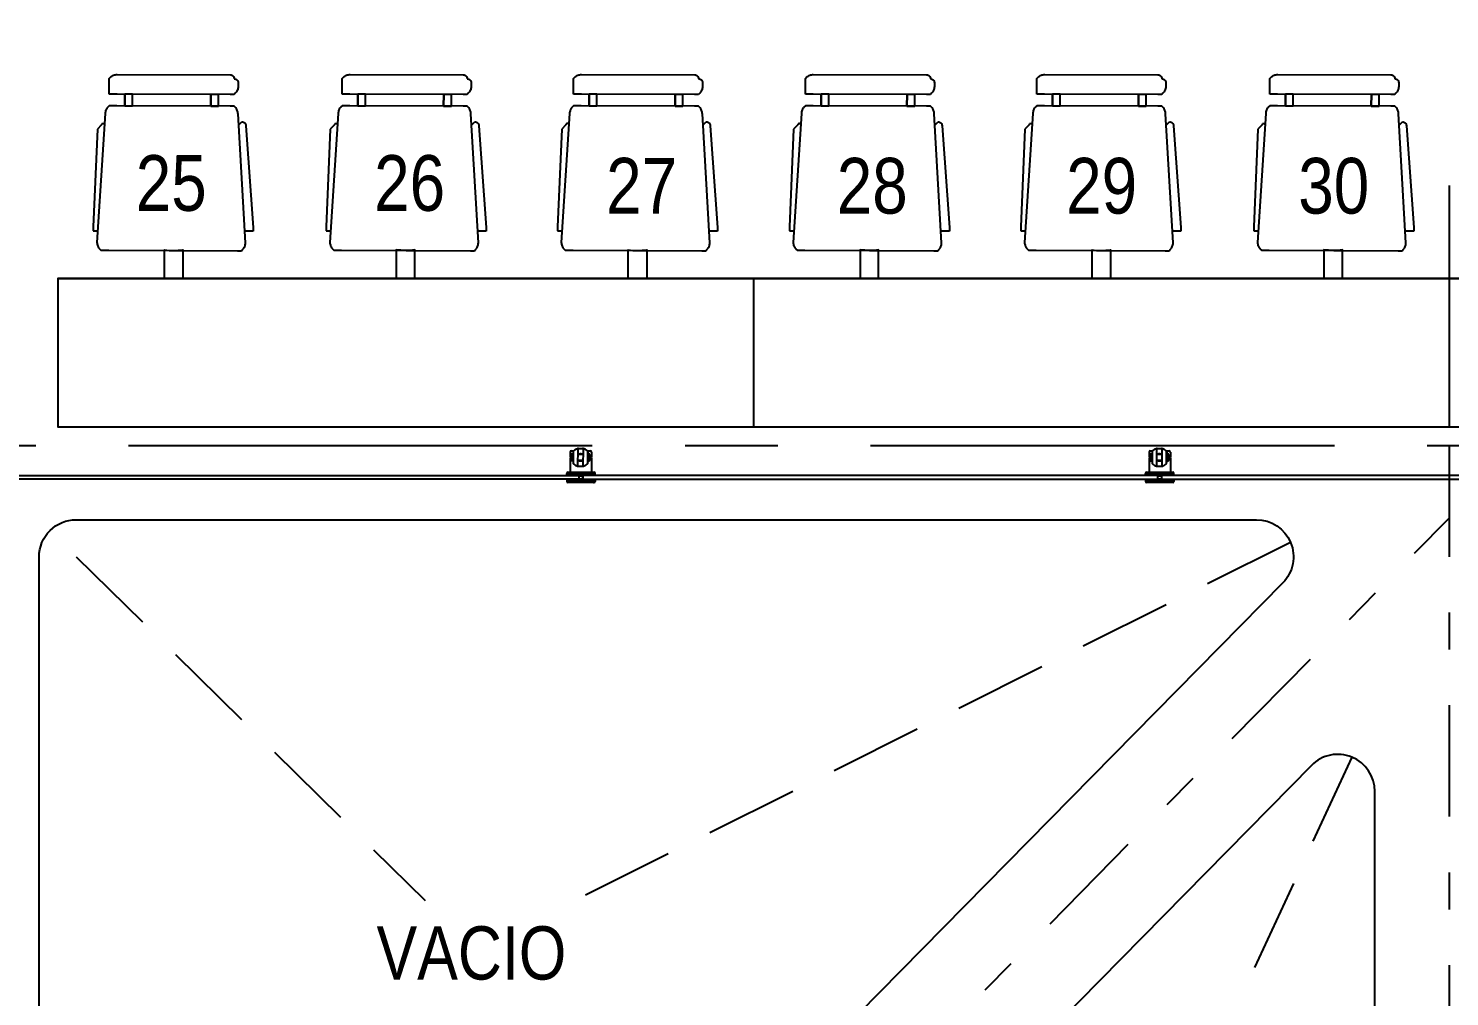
# Model space of a CAD drawing. Extents: x -28 to 149, y -33 to 76.
# Drawn here: x 32.171 to 36.001, y 2.797 to 5.404 of the extents above; entities that cross this region are included whole.
import ezdxf

# ---------------------------------------------------------------- set-up
doc = ezdxf.new("R2010")
doc.units = 0
for name, pattern in [('CENTER', [2, 1.25, -0.25, 0.25, -0.25]), ('DASHDOT', [1, 0.5, -0.25, 0, -0.25]), ('DASHDOT2', [12.7, 6.35, -3.175, 0, -3.175]), ('HIDDEN', [0.375, 0.25, -0.125]), ('STYLE_01', [0.15, 0.1, -0.05])]:
    doc.linetypes.add(name, pattern=pattern)
for name, color, linetype in [('arq-ejes', 1, 'DASHDOT2'), ('arq-ejes-principales', 1, 'CENTER'), ('arq-hatch', 252, 'Continuous'), ('arq-mobiliario', 1, 'Continuous'), ('arq-proyeccion', 251, 'STYLE_01'), ('arq-text-equipamiento', 2, 'Continuous'), ('arq-ventanas', 2, 'Continuous'), ('arq-vigas exteriores', 3, 'Continuous')]:
    doc.layers.add(name, color=color, linetype=linetype)
doc.styles.add('dape 2', font='ARIALN.TTF', dxfattribs={"height": 2.5})

# ---------------------------------------------------------------- blocks, each defined once
blk = doc.blocks.new('PUESTOS INDIVIDUALES')
for p, q in [((3.8861, 0.9291), (3.8859, 0.927)), ((3.8859, 0.927), (3.8859, 0.9165)), ((3.8867, 0.9311), (3.8861, 0.9291)), ((3.8876, 0.9329), (3.8867, 0.9311)), ((3.8889, 0.9345), (3.8876, 0.9329)), ((3.8905, 0.9358), (3.8889, 0.9345)), ((3.8923, 0.9368), (3.8905, 0.9358)), ((3.8943, 0.9374), (3.8923, 0.9368)), ((3.8964, 0.9376), (3.8943, 0.9374)), ((3.8966, 0.9397), (3.8964, 0.9376)), ((3.8972, 0.9416), (3.8966, 0.9397)), ((3.8981, 0.9435), (3.8972, 0.9416)), ((3.8994, 0.9451), (3.8981, 0.9435)), ((3.901, 0.9464), (3.8994, 0.9451)), ((3.9028, 0.9474), (3.901, 0.9464)), ((3.9048, 0.948), (3.9028, 0.9474)), ((3.9069, 0.9482), (3.9048, 0.948)), ((4.2121, 0.9492), (3.9069, 0.9482)), ((4.2146, 0.9491), (4.2121, 0.9492)), ((4.2171, 0.9487), (4.2146, 0.9491)), ((4.2195, 0.9481), (4.2171, 0.9487)), ((4.2218, 0.9473), (4.2195, 0.9481)), ((4.2241, 0.9462), (4.2218, 0.9473)), ((4.2263, 0.945), (4.2241, 0.9462)), ((4.2283, 0.9435), (4.2263, 0.945)), ((4.2301, 0.9418), (4.2283, 0.9435)), ((4.2332, 0.9387), (4.2301, 0.9418)), ((4.2332, 0.9282), (4.2332, 0.9387)), ((4.2333, 0.9177), (4.2332, 0.9282)), ((4.5139, 0.9291), (4.5137, 0.927)), ((4.5137, 0.927), (4.5138, 0.9165)), ((4.5145, 0.9311), (4.5139, 0.9291)), ((4.5155, 0.9329), (4.5145, 0.9311)), ((4.5168, 0.9345), (4.5155, 0.9329)), ((4.5184, 0.9358), (4.5168, 0.9345)), ((4.5202, 0.9368), (4.5184, 0.9358)), ((4.5222, 0.9374), (4.5202, 0.9368)), ((4.5242, 0.9376), (4.5222, 0.9374)), ((4.5244, 0.9397), (4.5242, 0.9376)), ((4.525, 0.9416), (4.5244, 0.9397)), ((4.526, 0.9435), (4.525, 0.9416)), ((4.5273, 0.9451), (4.526, 0.9435)), ((4.5289, 0.9464), (4.5273, 0.9451)), ((4.5307, 0.9474), (4.5289, 0.9464)), ((4.5327, 0.948), (4.5307, 0.9474)), ((4.5347, 0.9482), (4.5327, 0.948)), ((4.84, 0.9492), (4.5347, 0.9482)), ((4.8425, 0.9491), (4.84, 0.9492)), ((4.8449, 0.9487), (4.8425, 0.9491)), ((4.8473, 0.9481), (4.8449, 0.9487)), ((4.8497, 0.9473), (4.8473, 0.9481)), ((4.852, 0.9462), (4.8497, 0.9473)), ((4.8541, 0.945), (4.852, 0.9462)), ((4.8561, 0.9435), (4.8541, 0.945)), ((4.858, 0.9418), (4.8561, 0.9435)), ((4.8611, 0.9387), (4.858, 0.9418)), ((4.8611, 0.9282), (4.8611, 0.9387)), ((4.8611, 0.9177), (4.8611, 0.9282)), ((5.1375, 0.9291), (5.1373, 0.9271)), ((5.1373, 0.9271), (5.1374, 0.9165)), ((5.1381, 0.9311), (5.1375, 0.9291)), ((5.1391, 0.9329), (5.1381, 0.9311)), ((5.1404, 0.9345), (5.1391, 0.9329)), ((5.142, 0.9358), (5.1404, 0.9345)), ((5.1438, 0.9368), (5.142, 0.9358)), ((5.1458, 0.9374), (5.1438, 0.9368)), ((5.1478, 0.9376), (5.1458, 0.9374)), ((5.148, 0.9397), (5.1478, 0.9376)), ((5.1486, 0.9416), (5.148, 0.9397)), ((5.1496, 0.9435), (5.1486, 0.9416)), ((5.1509, 0.9451), (5.1496, 0.9435)), ((5.1525, 0.9464), (5.1509, 0.9451)), ((5.1543, 0.9474), (5.1525, 0.9464)), ((5.1562, 0.948), (5.1543, 0.9474)), ((5.1583, 0.9482), (5.1562, 0.948)), ((5.4636, 0.9492), (5.1583, 0.9482)), ((5.466, 0.9491), (5.4636, 0.9492)), ((5.4685, 0.9487), (5.466, 0.9491)), ((5.4709, 0.9481), (5.4685, 0.9487)), ((5.4733, 0.9473), (5.4709, 0.9481)), ((5.4756, 0.9462), (5.4733, 0.9473)), ((5.4777, 0.945), (5.4756, 0.9462)), ((5.4797, 0.9435), (5.4777, 0.945)), ((5.4816, 0.9418), (5.4797, 0.9435)), ((5.4846, 0.9387), (5.4816, 0.9418)), ((5.4847, 0.9282), (5.4846, 0.9387)), ((5.4847, 0.9177), (5.4847, 0.9282)), ((5.7625, 0.9291), (5.7623, 0.9271)), ((5.7623, 0.9271), (5.7623, 0.9165)), ((5.7631, 0.9311), (5.7625, 0.9291)), ((5.764, 0.9329), (5.7631, 0.9311)), ((5.7653, 0.9345), (5.764, 0.9329)), ((5.7669, 0.9358), (5.7653, 0.9345)), ((5.7688, 0.9368), (5.7669, 0.9358)), ((5.7707, 0.9374), (5.7688, 0.9368)), ((5.7728, 0.9376), (5.7707, 0.9374)), ((5.773, 0.9397), (5.7728, 0.9376)), ((5.7736, 0.9416), (5.773, 0.9397)), ((5.7745, 0.9435), (5.7736, 0.9416)), ((5.7758, 0.9451), (5.7745, 0.9435)), ((5.7774, 0.9464), (5.7758, 0.9451)), ((5.7792, 0.9474), (5.7774, 0.9464)), ((5.7812, 0.948), (5.7792, 0.9474)), ((5.7833, 0.9482), (5.7812, 0.948)), ((6.0885, 0.9492), (5.7833, 0.9482)), ((6.091, 0.9491), (6.0885, 0.9492)), ((6.0935, 0.9487), (6.091, 0.9491)), ((6.0959, 0.9481), (6.0935, 0.9487)), ((6.0983, 0.9473), (6.0959, 0.9481)), ((6.1005, 0.9462), (6.0983, 0.9473)), ((6.1027, 0.945), (6.1005, 0.9462)), ((6.1047, 0.9435), (6.1027, 0.945)), ((6.1065, 0.9418), (6.1047, 0.9435)), ((6.1096, 0.9387), (6.1065, 0.9418)), ((6.1097, 0.9282), (6.1096, 0.9387)), ((6.1097, 0.9177), (6.1097, 0.9282)), ((6.3861, 0.9291), (6.3859, 0.927)), ((6.3859, 0.927), (6.3859, 0.9165)), ((6.3867, 0.9311), (6.3861, 0.9291)), ((6.3876, 0.9329), (6.3867, 0.9311)), ((6.3889, 0.9345), (6.3876, 0.9329)), ((6.3905, 0.9358), (6.3889, 0.9345)), ((6.3923, 0.9368), (6.3905, 0.9358)), ((6.3943, 0.9374), (6.3923, 0.9368)), ((6.3964, 0.9376), (6.3943, 0.9374)), ((6.3966, 0.9397), (6.3964, 0.9376)), ((6.3972, 0.9416), (6.3966, 0.9397)), ((6.3981, 0.9435), (6.3972, 0.9416)), ((6.3994, 0.9451), (6.3981, 0.9435)), ((6.401, 0.9464), (6.3994, 0.9451)), ((6.4028, 0.9474), (6.401, 0.9464)), ((6.4048, 0.948), (6.4028, 0.9474)), ((6.4069, 0.9482), (6.4048, 0.948)), ((6.7121, 0.9492), (6.4069, 0.9482)), ((6.7146, 0.9491), (6.7121, 0.9492)), ((6.7171, 0.9487), (6.7146, 0.9491)), ((6.7195, 0.9481), (6.7171, 0.9487)), ((6.7218, 0.9473), (6.7195, 0.9481)), ((6.7241, 0.9462), (6.7218, 0.9473)), ((6.7263, 0.945), (6.7241, 0.9462)), ((6.7283, 0.9435), (6.7263, 0.945)), ((6.7301, 0.9418), (6.7283, 0.9435)), ((6.7332, 0.9387), (6.7301, 0.9418)), ((6.7332, 0.9282), (6.7332, 0.9387)), ((6.7333, 0.9177), (6.7332, 0.9282)), ((7.0139, 0.9291), (7.0137, 0.927)), ((7.0137, 0.927), (7.0138, 0.9165)), ((7.0145, 0.9311), (7.0139, 0.9291)), ((7.0155, 0.9329), (7.0145, 0.9311)), ((7.0168, 0.9345), (7.0155, 0.9329)), ((7.0184, 0.9358), (7.0168, 0.9345)), ((7.0202, 0.9368), (7.0184, 0.9358)), ((7.0222, 0.9374), (7.0202, 0.9368)), ((7.0242, 0.9376), (7.0222, 0.9374)), ((7.0244, 0.9397), (7.0242, 0.9376)), ((7.025, 0.9416), (7.0244, 0.9397)), ((7.026, 0.9435), (7.025, 0.9416)), ((7.0273, 0.9451), (7.026, 0.9435)), ((7.0289, 0.9464), (7.0273, 0.9451)), ((7.0307, 0.9474), (7.0289, 0.9464)), ((7.0327, 0.948), (7.0307, 0.9474)), ((7.0347, 0.9482), (7.0327, 0.948)), ((7.34, 0.9492), (7.0347, 0.9482)), ((7.3425, 0.9491), (7.34, 0.9492)), ((7.3449, 0.9487), (7.3425, 0.9491)), ((7.3473, 0.9481), (7.3449, 0.9487)), ((7.3497, 0.9473), (7.3473, 0.9481)), ((7.352, 0.9462), (7.3497, 0.9473)), ((7.3541, 0.945), (7.352, 0.9462)), ((7.3561, 0.9435), (7.3541, 0.945)), ((7.358, 0.9418), (7.3561, 0.9435)), ((7.3611, 0.9387), (7.358, 0.9418)), ((7.3611, 0.9282), (7.3611, 0.9387)), ((7.3611, 0.9177), (7.3611, 0.9282)), ((3.8859, 0.9165), (3.8861, 0.914)), ((3.8861, 0.914), (3.8864, 0.9116)), ((3.8864, 0.9116), (3.887, 0.9091)), ((3.887, 0.9091), (3.8879, 0.9068)), ((3.8879, 0.9068), (3.889, 0.9046)), ((3.889, 0.9046), (3.8902, 0.9024)), ((3.8902, 0.9024), (3.8917, 0.9004)), ((3.8917, 0.9004), (3.8934, 0.8986)), ((3.8934, 0.8986), (3.8965, 0.8955)), ((3.8965, 0.8955), (3.907, 0.8955)), ((3.907, 0.8955), (4.2123, 0.8966)), ((3.9386, 0.8956), (3.9597, 0.8957)), ((3.9387, 0.8641), (3.9386, 0.8956)), ((3.9387, 0.8641), (3.9386, 0.8956)), ((3.9598, 0.8641), (3.9597, 0.8957)), ((3.9597, 0.8957), (3.9598, 0.8641)), ((4.1702, 0.8964), (4.1912, 0.8965)), ((4.1703, 0.8648), (4.1702, 0.8964)), ((4.1703, 0.8648), (4.1702, 0.8964)), ((4.1914, 0.8649), (4.1912, 0.8965)), ((4.1912, 0.8965), (4.1914, 0.8649)), ((4.2123, 0.8966), (4.2334, 0.8966)), ((4.2334, 0.8966), (4.2333, 0.9177)), ((4.2333, 0.9177), (4.2333, 0.9177)), ((4.5138, 0.9165), (4.5139, 0.914)), ((4.5139, 0.914), (4.5143, 0.9116)), ((4.5143, 0.9116), (4.5149, 0.9091)), ((4.5149, 0.9091), (4.5157, 0.9068)), ((4.5157, 0.9068), (4.5168, 0.9046)), ((4.5168, 0.9046), (4.5181, 0.9024)), ((4.5181, 0.9024), (4.5196, 0.9004)), ((4.5196, 0.9004), (4.5213, 0.8986)), ((4.5213, 0.8986), (4.5244, 0.8955)), ((4.5244, 0.8955), (4.5349, 0.8955)), ((4.5349, 0.8955), (4.8401, 0.8966)), ((4.5665, 0.8956), (4.5875, 0.8957)), ((4.5666, 0.8641), (4.5665, 0.8956)), ((4.5666, 0.8641), (4.5665, 0.8956)), ((4.5876, 0.8641), (4.5875, 0.8957)), ((4.5875, 0.8957), (4.5876, 0.8641)), ((4.798, 0.8964), (4.8191, 0.8965)), ((4.7981, 0.8648), (4.798, 0.8964)), ((4.7981, 0.8648), (4.798, 0.8964)), ((4.8192, 0.8649), (4.8191, 0.8965)), ((4.8191, 0.8965), (4.8192, 0.8649)), ((4.8401, 0.8966), (4.8612, 0.8966)), ((4.8612, 0.8966), (4.8611, 0.9177)), ((4.8611, 0.9177), (4.8611, 0.9177)), ((5.1374, 0.9165), (5.1375, 0.914)), ((5.1375, 0.914), (5.1379, 0.9116)), ((5.1379, 0.9116), (5.1385, 0.9092)), ((5.1385, 0.9092), (5.1393, 0.9068)), ((5.1393, 0.9068), (5.1404, 0.9046)), ((5.1404, 0.9046), (5.1417, 0.9024)), ((5.1417, 0.9024), (5.1432, 0.9004)), ((5.1432, 0.9004), (5.1449, 0.8986)), ((5.1449, 0.8986), (5.1479, 0.8955)), ((5.1479, 0.8955), (5.1585, 0.8955)), ((5.1585, 0.8955), (5.4637, 0.8966)), ((5.1902, 0.8641), (5.1901, 0.8957)), ((5.1902, 0.8641), (5.1901, 0.8957)), ((5.1901, 0.8957), (5.2111, 0.8957)), ((5.2112, 0.8641), (5.2111, 0.8957)), ((5.2111, 0.8957), (5.2112, 0.8641)), ((5.4216, 0.8964), (5.4427, 0.8965)), ((5.4217, 0.8648), (5.4216, 0.8964)), ((5.4217, 0.8648), (5.4216, 0.8964)), ((5.4428, 0.8649), (5.4427, 0.8965)), ((5.4427, 0.8965), (5.4428, 0.8649)), ((5.4637, 0.8966), (5.4848, 0.8966)), ((5.4848, 0.8966), (5.4847, 0.9177)), ((5.4847, 0.9177), (5.4847, 0.9177)), ((5.7623, 0.9165), (5.7625, 0.914)), ((5.7625, 0.914), (5.7628, 0.9116)), ((5.7628, 0.9116), (5.7634, 0.9092)), ((5.7634, 0.9092), (5.7643, 0.9068)), ((5.7643, 0.9068), (5.7654, 0.9046)), ((5.7654, 0.9046), (5.7667, 0.9024)), ((5.7667, 0.9024), (5.7681, 0.9004)), ((5.7681, 0.9004), (5.7698, 0.8986)), ((5.7698, 0.8986), (5.7729, 0.8955)), ((5.7729, 0.8955), (5.7834, 0.8955)), ((5.7834, 0.8955), (6.0887, 0.8966)), ((5.8151, 0.8641), (5.815, 0.8957)), ((5.8151, 0.8641), (5.815, 0.8957)), ((5.815, 0.8957), (5.8361, 0.8957)), ((5.8362, 0.8641), (5.8361, 0.8957)), ((5.8361, 0.8957), (5.8362, 0.8641)), ((6.0466, 0.8964), (6.0677, 0.8965)), ((6.0467, 0.8648), (6.0466, 0.8964)), ((6.0467, 0.8648), (6.0466, 0.8964)), ((6.0678, 0.8649), (6.0677, 0.8965)), ((6.0677, 0.8965), (6.0678, 0.8649)), ((6.0887, 0.8966), (6.1098, 0.8966)), ((6.1098, 0.8966), (6.1097, 0.9177)), ((6.1097, 0.9177), (6.1097, 0.9177)), ((6.3859, 0.9165), (6.3861, 0.914)), ((6.3861, 0.914), (6.3864, 0.9116)), ((6.3864, 0.9116), (6.387, 0.9091)), ((6.387, 0.9091), (6.3879, 0.9068)), ((6.3879, 0.9068), (6.389, 0.9046)), ((6.389, 0.9046), (6.3902, 0.9024)), ((6.3902, 0.9024), (6.3917, 0.9004)), ((6.3917, 0.9004), (6.3934, 0.8986)), ((6.3934, 0.8986), (6.3965, 0.8955)), ((6.3965, 0.8955), (6.407, 0.8955)), ((6.407, 0.8955), (6.7123, 0.8966)), ((6.4386, 0.8956), (6.4597, 0.8957)), ((6.4387, 0.8641), (6.4386, 0.8956)), ((6.4387, 0.8641), (6.4386, 0.8956)), ((6.4598, 0.8641), (6.4597, 0.8957)), ((6.4597, 0.8957), (6.4598, 0.8641)), ((6.6702, 0.8964), (6.6912, 0.8965)), ((6.6703, 0.8648), (6.6702, 0.8964)), ((6.6703, 0.8648), (6.6702, 0.8964)), ((6.6914, 0.8649), (6.6912, 0.8965)), ((6.6912, 0.8965), (6.6914, 0.8649)), ((6.7123, 0.8966), (6.7334, 0.8966)), ((6.7334, 0.8966), (6.7333, 0.9177)), ((6.7333, 0.9177), (6.7333, 0.9177)), ((7.0138, 0.9165), (7.0139, 0.914)), ((7.0139, 0.914), (7.0143, 0.9116)), ((7.0143, 0.9116), (7.0149, 0.9091)), ((7.0149, 0.9091), (7.0157, 0.9068)), ((7.0157, 0.9068), (7.0168, 0.9046)), ((7.0168, 0.9046), (7.0181, 0.9024)), ((7.0181, 0.9024), (7.0196, 0.9004)), ((7.0196, 0.9004), (7.0213, 0.8986)), ((7.0213, 0.8986), (7.0244, 0.8955)), ((7.0244, 0.8955), (7.0349, 0.8955)), ((7.0349, 0.8955), (7.3401, 0.8966)), ((7.0665, 0.8956), (7.0875, 0.8957)), ((7.0666, 0.8641), (7.0665, 0.8956)), ((7.0666, 0.8641), (7.0665, 0.8956)), ((7.0876, 0.8641), (7.0875, 0.8957)), ((7.0875, 0.8957), (7.0876, 0.8641)), ((7.298, 0.8964), (7.3191, 0.8965)), ((7.2981, 0.8648), (7.298, 0.8964)), ((7.2981, 0.8648), (7.298, 0.8964)), ((7.3192, 0.8649), (7.3191, 0.8965)), ((7.3191, 0.8965), (7.3192, 0.8649)), ((7.3401, 0.8966), (7.3612, 0.8966)), ((7.3612, 0.8966), (7.3611, 0.9177)), ((7.3611, 0.9177), (7.3611, 0.9177)), ((3.8663, 0.4954), (3.8862, 0.8428)), ((3.8862, 0.8428), (3.8863, 0.8453)), ((3.8863, 0.8453), (3.8866, 0.8478)), ((3.8866, 0.8478), (3.8872, 0.8502)), ((3.8872, 0.8502), (3.8881, 0.8526)), ((3.8881, 0.8526), (3.8891, 0.8548)), ((3.8891, 0.8548), (3.8904, 0.857)), ((3.8904, 0.857), (3.8919, 0.859)), ((3.8919, 0.859), (3.8935, 0.8608)), ((3.8935, 0.8608), (3.8966, 0.8639)), ((3.8966, 0.8639), (3.9071, 0.864)), ((3.9071, 0.864), (4.2124, 0.865)), ((3.9598, 0.8641), (3.9387, 0.8641)), ((4.1914, 0.8649), (4.1703, 0.8648)), ((4.2124, 0.865), (4.2335, 0.8651)), ((4.2124, 0.865), (4.2124, 0.865)), ((4.2335, 0.8651), (4.2366, 0.862)), ((4.2366, 0.862), (4.2382, 0.8601)), ((4.2382, 0.8601), (4.2397, 0.8581)), ((4.2397, 0.8581), (4.241, 0.856)), ((4.241, 0.856), (4.2421, 0.8538)), ((4.2421, 0.8538), (4.2429, 0.8514)), ((4.2429, 0.8514), (4.2436, 0.849)), ((4.2436, 0.849), (4.2439, 0.8465)), ((4.2439, 0.8465), (4.2441, 0.844)), ((4.2441, 0.844), (4.2663, 0.4967)), ((4.4941, 0.4954), (4.514, 0.8428)), ((4.514, 0.8428), (4.5141, 0.8453)), ((4.5141, 0.8453), (4.5145, 0.8478)), ((4.5145, 0.8478), (4.5151, 0.8502)), ((4.5151, 0.8502), (4.5159, 0.8526)), ((4.5159, 0.8526), (4.517, 0.8548)), ((4.517, 0.8548), (4.5182, 0.857)), ((4.5182, 0.857), (4.5197, 0.859)), ((4.5197, 0.859), (4.5214, 0.8608)), ((4.5214, 0.8608), (4.5245, 0.8639)), ((4.5245, 0.8639), (4.535, 0.864)), ((4.535, 0.864), (4.8402, 0.865)), ((4.5876, 0.8641), (4.5666, 0.8641)), ((4.8192, 0.8649), (4.7981, 0.8648)), ((4.8402, 0.865), (4.8613, 0.8651)), ((4.8402, 0.865), (4.8402, 0.865)), ((4.8613, 0.8651), (4.8644, 0.862)), ((4.8644, 0.862), (4.8661, 0.8601)), ((4.8661, 0.8601), (4.8676, 0.8581)), ((4.8676, 0.8581), (4.8689, 0.856)), ((4.8689, 0.856), (4.8699, 0.8538)), ((4.8699, 0.8538), (4.8708, 0.8514)), ((4.8708, 0.8514), (4.8714, 0.849)), ((4.8714, 0.849), (4.8718, 0.8465)), ((4.8718, 0.8465), (4.8719, 0.844)), ((4.8719, 0.844), (4.8941, 0.4967)), ((5.1177, 0.4954), (5.1376, 0.8428)), ((5.1376, 0.8428), (5.1377, 0.8453)), ((5.1377, 0.8453), (5.1381, 0.8478)), ((5.1381, 0.8478), (5.1387, 0.8502)), ((5.1387, 0.8502), (5.1395, 0.8526)), ((5.1395, 0.8526), (5.1406, 0.8548)), ((5.1406, 0.8548), (5.1418, 0.857)), ((5.1418, 0.857), (5.1433, 0.859)), ((5.1433, 0.859), (5.145, 0.8608)), ((5.145, 0.8608), (5.1481, 0.8639)), ((5.1481, 0.8639), (5.1586, 0.864)), ((5.1586, 0.864), (5.4638, 0.865)), ((5.2112, 0.8641), (5.1902, 0.8641)), ((5.4428, 0.8649), (5.4217, 0.8648)), ((5.4638, 0.865), (5.4849, 0.8651)), ((5.4638, 0.865), (5.4638, 0.865)), ((5.4849, 0.8651), (5.488, 0.862)), ((5.488, 0.862), (5.4897, 0.8601)), ((5.4897, 0.8601), (5.4912, 0.8581)), ((5.4912, 0.8581), (5.4925, 0.856)), ((5.4925, 0.856), (5.4935, 0.8538)), ((5.4935, 0.8538), (5.4944, 0.8514)), ((5.4944, 0.8514), (5.495, 0.849)), ((5.495, 0.849), (5.4954, 0.8465)), ((5.4954, 0.8465), (5.4955, 0.844)), ((5.4955, 0.844), (5.5177, 0.4967)), ((5.7427, 0.4954), (5.7626, 0.8428)), ((5.7626, 0.8428), (5.7627, 0.8453)), ((5.7627, 0.8453), (5.763, 0.8478)), ((5.763, 0.8478), (5.7636, 0.8502)), ((5.7636, 0.8502), (5.7645, 0.8526)), ((5.7645, 0.8526), (5.7655, 0.8548)), ((5.7655, 0.8548), (5.7668, 0.857)), ((5.7668, 0.857), (5.7683, 0.859)), ((5.7683, 0.859), (5.77, 0.8608)), ((5.77, 0.8608), (5.773, 0.8639)), ((5.773, 0.8639), (5.7836, 0.864)), ((5.7836, 0.864), (6.0888, 0.865)), ((5.8362, 0.8641), (5.8151, 0.8641)), ((6.0678, 0.8649), (6.0467, 0.8648)), ((6.0888, 0.865), (6.1099, 0.8651)), ((6.0888, 0.865), (6.0888, 0.865)), ((6.1099, 0.8651), (6.113, 0.862)), ((6.113, 0.862), (6.1146, 0.8601)), ((6.1146, 0.8601), (6.1161, 0.8581)), ((6.1161, 0.8581), (6.1174, 0.856)), ((6.1174, 0.856), (6.1185, 0.8538)), ((6.1185, 0.8538), (6.1193, 0.8514)), ((6.1193, 0.8514), (6.12, 0.849)), ((6.12, 0.849), (6.1203, 0.8465)), ((6.1203, 0.8465), (6.1205, 0.844)), ((6.1205, 0.844), (6.1427, 0.4967)), ((6.3663, 0.4954), (6.3862, 0.8428)), ((6.3862, 0.8428), (6.3863, 0.8453)), ((6.3863, 0.8453), (6.3866, 0.8478)), ((6.3866, 0.8478), (6.3872, 0.8502)), ((6.3872, 0.8502), (6.3881, 0.8526)), ((6.3881, 0.8526), (6.3891, 0.8548)), ((6.3891, 0.8548), (6.3904, 0.857)), ((6.3904, 0.857), (6.3919, 0.859)), ((6.3919, 0.859), (6.3935, 0.8608)), ((6.3935, 0.8608), (6.3966, 0.8639)), ((6.3966, 0.8639), (6.4071, 0.864)), ((6.4071, 0.864), (6.7124, 0.865)), ((6.4598, 0.8641), (6.4387, 0.8641)), ((6.6914, 0.8649), (6.6703, 0.8648)), ((6.7124, 0.865), (6.7335, 0.8651)), ((6.7124, 0.865), (6.7124, 0.865)), ((6.7335, 0.8651), (6.7366, 0.862)), ((6.7366, 0.862), (6.7382, 0.8601)), ((6.7382, 0.8601), (6.7397, 0.8581)), ((6.7397, 0.8581), (6.741, 0.856)), ((6.741, 0.856), (6.7421, 0.8538)), ((6.7421, 0.8538), (6.7429, 0.8514)), ((6.7429, 0.8514), (6.7436, 0.849)), ((6.7436, 0.849), (6.7439, 0.8465)), ((6.7439, 0.8465), (6.7441, 0.844)), ((6.7441, 0.844), (6.7663, 0.4967)), ((6.9941, 0.4954), (7.014, 0.8428)), ((7.014, 0.8428), (7.0141, 0.8453)), ((7.0141, 0.8453), (7.0145, 0.8478)), ((7.0145, 0.8478), (7.0151, 0.8502)), ((7.0151, 0.8502), (7.0159, 0.8526)), ((7.0159, 0.8526), (7.017, 0.8548)), ((7.017, 0.8548), (7.0182, 0.857)), ((7.0182, 0.857), (7.0197, 0.859)), ((7.0197, 0.859), (7.0214, 0.8608)), ((7.0214, 0.8608), (7.0245, 0.8639)), ((7.0245, 0.8639), (7.035, 0.864)), ((7.035, 0.864), (7.3402, 0.865)), ((7.0876, 0.8641), (7.0666, 0.8641)), ((7.3192, 0.8649), (7.2981, 0.8648)), ((7.3402, 0.865), (7.3613, 0.8651)), ((7.3402, 0.865), (7.3402, 0.865)), ((7.3613, 0.8651), (7.3644, 0.862)), ((7.3644, 0.862), (7.3661, 0.8601)), ((7.3661, 0.8601), (7.3676, 0.8581)), ((7.3676, 0.8581), (7.3689, 0.856)), ((7.3689, 0.856), (7.3699, 0.8538)), ((7.3699, 0.8538), (7.3708, 0.8514)), ((7.3708, 0.8514), (7.3714, 0.849)), ((7.3714, 0.849), (7.3718, 0.8465)), ((7.3718, 0.8465), (7.3719, 0.844)), ((7.3719, 0.844), (7.3941, 0.4967)), ((3.8652, 0.8112), (3.8451, 0.5374)), ((3.8654, 0.8132), (3.8652, 0.8112)), ((3.866, 0.8152), (3.8654, 0.8132)), ((3.867, 0.817), (3.866, 0.8152)), ((3.8683, 0.8186), (3.867, 0.817)), ((3.8699, 0.82), (3.8683, 0.8186)), ((3.8717, 0.8209), (3.8699, 0.82)), ((3.8737, 0.8215), (3.8717, 0.8209)), ((3.8757, 0.8218), (3.8737, 0.8215)), ((3.8845, 0.8131), (3.8757, 0.8218)), ((4.246, 0.8143), (4.2472, 0.8156)), ((4.2472, 0.8156), (4.2483, 0.8163)), ((4.2483, 0.8163), (4.2495, 0.8167)), ((4.2495, 0.8167), (4.2507, 0.8168)), ((4.2507, 0.8168), (4.252, 0.8165)), ((4.252, 0.8165), (4.2531, 0.8159)), ((4.2531, 0.8159), (4.2539, 0.8149)), ((4.2539, 0.8149), (4.2545, 0.8138)), ((4.2545, 0.8138), (4.2547, 0.8125)), ((4.2547, 0.8125), (4.2653, 0.802)), ((4.4931, 0.8112), (4.4729, 0.5374)), ((4.4933, 0.8132), (4.4931, 0.8112)), ((4.4938, 0.8152), (4.4933, 0.8132)), ((4.4948, 0.817), (4.4938, 0.8152)), ((4.4961, 0.8186), (4.4948, 0.817)), ((4.4977, 0.82), (4.4961, 0.8186)), ((4.4995, 0.8209), (4.4977, 0.82)), ((4.5015, 0.8215), (4.4995, 0.8209)), ((4.5035, 0.8218), (4.5015, 0.8215)), ((4.5123, 0.8131), (4.5035, 0.8218)), ((4.8738, 0.8143), (4.8751, 0.8156)), ((4.8751, 0.8156), (4.8761, 0.8163)), ((4.8761, 0.8163), (4.8773, 0.8167)), ((4.8773, 0.8167), (4.8786, 0.8168)), ((4.8786, 0.8168), (4.8798, 0.8165)), ((4.8798, 0.8165), (4.8809, 0.8159)), ((4.8809, 0.8159), (4.8818, 0.8149)), ((4.8818, 0.8149), (4.8823, 0.8138)), ((4.8823, 0.8138), (4.8825, 0.8125)), ((4.8825, 0.8125), (4.8931, 0.802)), ((5.1167, 0.8112), (5.0965, 0.5374)), ((5.1168, 0.8132), (5.1167, 0.8112)), ((5.1174, 0.8152), (5.1168, 0.8132)), ((5.1184, 0.8171), (5.1174, 0.8152)), ((5.1197, 0.8186), (5.1184, 0.8171)), ((5.1213, 0.82), (5.1197, 0.8186)), ((5.1231, 0.8209), (5.1213, 0.82)), ((5.1251, 0.8215), (5.1231, 0.8209)), ((5.1271, 0.8218), (5.1251, 0.8215)), ((5.1359, 0.8131), (5.1271, 0.8218)), ((5.4974, 0.8143), (5.4987, 0.8156)), ((5.4987, 0.8156), (5.4997, 0.8163)), ((5.4997, 0.8163), (5.5009, 0.8168)), ((5.5009, 0.8168), (5.5022, 0.8168)), ((5.5022, 0.8168), (5.5034, 0.8165)), ((5.5034, 0.8165), (5.5045, 0.8159)), ((5.5045, 0.8159), (5.5054, 0.8149)), ((5.5054, 0.8149), (5.5059, 0.8138)), ((5.5059, 0.8138), (5.5061, 0.8125)), ((5.5061, 0.8125), (5.5167, 0.802)), ((5.7416, 0.8112), (5.7215, 0.5374)), ((5.7418, 0.8132), (5.7416, 0.8112)), ((5.7424, 0.8152), (5.7418, 0.8132)), ((5.7434, 0.8171), (5.7424, 0.8152)), ((5.7447, 0.8186), (5.7434, 0.8171)), ((5.7463, 0.82), (5.7447, 0.8186)), ((5.7481, 0.8209), (5.7463, 0.82)), ((5.7501, 0.8215), (5.7481, 0.8209)), ((5.7521, 0.8218), (5.7501, 0.8215)), ((5.7609, 0.8131), (5.7521, 0.8218)), ((6.1224, 0.8143), (6.1236, 0.8156)), ((6.1236, 0.8156), (6.1247, 0.8163)), ((6.1247, 0.8163), (6.1259, 0.8168)), ((6.1259, 0.8168), (6.1271, 0.8168)), ((6.1271, 0.8168), (6.1284, 0.8165)), ((6.1284, 0.8165), (6.1295, 0.8159)), ((6.1295, 0.8159), (6.1303, 0.8149)), ((6.1303, 0.8149), (6.1309, 0.8138)), ((6.1309, 0.8138), (6.1311, 0.8125)), ((6.1311, 0.8125), (6.1417, 0.802)), ((6.3652, 0.8112), (6.3451, 0.5374)), ((6.3654, 0.8132), (6.3652, 0.8112)), ((6.366, 0.8152), (6.3654, 0.8132)), ((6.367, 0.817), (6.366, 0.8152)), ((6.3683, 0.8186), (6.367, 0.817)), ((6.3699, 0.82), (6.3683, 0.8186)), ((6.3717, 0.8209), (6.3699, 0.82)), ((6.3737, 0.8215), (6.3717, 0.8209)), ((6.3757, 0.8218), (6.3737, 0.8215)), ((6.3845, 0.8131), (6.3757, 0.8218)), ((6.746, 0.8143), (6.7472, 0.8156)), ((6.7472, 0.8156), (6.7483, 0.8163)), ((6.7483, 0.8163), (6.7495, 0.8167)), ((6.7495, 0.8167), (6.7507, 0.8168)), ((6.7507, 0.8168), (6.752, 0.8165)), ((6.752, 0.8165), (6.7531, 0.8159)), ((6.7531, 0.8159), (6.7539, 0.8149)), ((6.7539, 0.8149), (6.7545, 0.8138)), ((6.7545, 0.8138), (6.7547, 0.8125)), ((6.7547, 0.8125), (6.7653, 0.802)), ((6.9931, 0.8112), (6.9729, 0.5374)), ((6.9933, 0.8132), (6.9931, 0.8112)), ((6.9938, 0.8152), (6.9933, 0.8132)), ((6.9948, 0.817), (6.9938, 0.8152)), ((6.9961, 0.8186), (6.9948, 0.817)), ((6.9977, 0.82), (6.9961, 0.8186)), ((6.9995, 0.8209), (6.9977, 0.82)), ((7.0015, 0.8215), (6.9995, 0.8209)), ((7.0035, 0.8218), (7.0015, 0.8215)), ((7.0123, 0.8131), (7.0035, 0.8218)), ((7.3738, 0.8143), (7.3751, 0.8156)), ((7.3751, 0.8156), (7.3761, 0.8163)), ((7.3761, 0.8163), (7.3773, 0.8167)), ((7.3773, 0.8167), (7.3786, 0.8168)), ((7.3786, 0.8168), (7.3798, 0.8165)), ((7.3798, 0.8165), (7.3809, 0.8159)), ((7.3809, 0.8159), (7.3818, 0.8149)), ((7.3818, 0.8149), (7.3823, 0.8138)), ((7.3823, 0.8138), (7.3825, 0.8125)), ((7.3825, 0.8125), (7.3931, 0.802)), ((4.2653, 0.802), (4.2767, 0.5389)), ((4.8931, 0.802), (4.9045, 0.5389)), ((5.5167, 0.802), (5.5281, 0.5389)), ((6.1417, 0.802), (6.1531, 0.5389)), ((6.7653, 0.802), (6.7767, 0.5389)), ((7.3931, 0.802), (7.4045, 0.5389)), ((3.8451, 0.5374), (3.8451, 0.5269)), ((4.2767, 0.5389), (4.2767, 0.5284)), ((4.4729, 0.5374), (4.473, 0.5269)), ((4.9045, 0.5389), (4.9045, 0.5284)), ((5.0965, 0.5374), (5.0966, 0.5269)), ((5.5281, 0.5389), (5.5281, 0.5284)), ((5.7215, 0.5374), (5.7215, 0.5269)), ((6.1531, 0.5389), (6.1531, 0.5284)), ((6.3451, 0.5374), (6.3451, 0.5269)), ((6.7767, 0.5389), (6.7767, 0.5284)), ((6.9729, 0.5374), (6.973, 0.5269)), ((7.4045, 0.5389), (7.4045, 0.5284)), ((3.8451, 0.5269), (3.8556, 0.5269)), ((3.8556, 0.5269), (3.8681, 0.527)), ((4.2662, 0.5283), (4.2643, 0.5283)), ((4.2767, 0.5284), (4.2662, 0.5283)), ((4.473, 0.5269), (4.4835, 0.5269)), ((4.4835, 0.5269), (4.4959, 0.527)), ((4.894, 0.5283), (4.8921, 0.5283)), ((4.9045, 0.5284), (4.894, 0.5283)), ((5.0966, 0.5269), (5.1071, 0.527)), ((5.1071, 0.527), (5.1195, 0.527)), ((5.5176, 0.5283), (5.5157, 0.5283)), ((5.5281, 0.5284), (5.5176, 0.5283)), ((5.7215, 0.5269), (5.732, 0.527)), ((5.732, 0.527), (5.7445, 0.527)), ((6.1426, 0.5283), (6.1407, 0.5283)), ((6.1531, 0.5284), (6.1426, 0.5283)), ((6.3451, 0.5269), (6.3556, 0.5269)), ((6.3556, 0.5269), (6.3681, 0.527)), ((6.7662, 0.5283), (6.7643, 0.5283)), ((6.7767, 0.5284), (6.7662, 0.5283)), ((6.973, 0.5269), (6.9835, 0.5269)), ((6.9835, 0.5269), (6.9959, 0.527)), ((7.394, 0.5283), (7.3921, 0.5283)), ((7.4045, 0.5284), (7.394, 0.5283)), ((3.8664, 0.4929), (3.8663, 0.4954)), ((3.8668, 0.4904), (3.8664, 0.4929)), ((3.8674, 0.488), (3.8668, 0.4904)), ((3.8682, 0.4857), (3.8674, 0.488)), ((3.8693, 0.4834), (3.8682, 0.4857)), ((3.8706, 0.4813), (3.8693, 0.4834)), ((3.8721, 0.4793), (3.8706, 0.4813)), ((3.8738, 0.4775), (3.8721, 0.4793)), ((3.8769, 0.4744), (3.8738, 0.4775)), ((3.8874, 0.4744), (3.8769, 0.4744)), ((4.2348, 0.4756), (3.8874, 0.4744)), ((4.2558, 0.4757), (4.2348, 0.4756)), ((4.2589, 0.4787), (4.2558, 0.4757)), ((4.2606, 0.4806), (4.2589, 0.4787)), ((4.262, 0.4826), (4.2606, 0.4806)), ((4.2633, 0.4848), (4.262, 0.4826)), ((4.2644, 0.487), (4.2633, 0.4848)), ((4.2652, 0.4894), (4.2644, 0.487)), ((4.2658, 0.4918), (4.2652, 0.4894)), ((4.2662, 0.4942), (4.2658, 0.4918)), ((4.2663, 0.4967), (4.2662, 0.4942)), ((4.4942, 0.4929), (4.4941, 0.4954)), ((4.4946, 0.4904), (4.4942, 0.4929)), ((4.4952, 0.488), (4.4946, 0.4904)), ((4.4961, 0.4857), (4.4952, 0.488)), ((4.4972, 0.4834), (4.4961, 0.4857)), ((4.4984, 0.4813), (4.4972, 0.4834)), ((4.4999, 0.4793), (4.4984, 0.4813)), ((4.5016, 0.4775), (4.4999, 0.4793)), ((4.5047, 0.4744), (4.5016, 0.4775)), ((4.5152, 0.4744), (4.5047, 0.4744)), ((4.8626, 0.4756), (4.5152, 0.4744)), ((4.8837, 0.4757), (4.8626, 0.4756)), ((4.8867, 0.4787), (4.8837, 0.4757)), ((4.8884, 0.4806), (4.8867, 0.4787)), ((4.8899, 0.4826), (4.8884, 0.4806)), ((4.8912, 0.4848), (4.8899, 0.4826)), ((4.8922, 0.487), (4.8912, 0.4848)), ((4.893, 0.4894), (4.8922, 0.487)), ((4.8936, 0.4918), (4.893, 0.4894)), ((4.894, 0.4942), (4.8936, 0.4918)), ((4.8941, 0.4967), (4.894, 0.4942)), ((5.1178, 0.4929), (5.1177, 0.4954)), ((5.1182, 0.4905), (5.1178, 0.4929)), ((5.1188, 0.488), (5.1182, 0.4905)), ((5.1197, 0.4857), (5.1188, 0.488)), ((5.1207, 0.4834), (5.1197, 0.4857)), ((5.122, 0.4813), (5.1207, 0.4834)), ((5.1235, 0.4793), (5.122, 0.4813)), ((5.1252, 0.4775), (5.1235, 0.4793)), ((5.1283, 0.4744), (5.1252, 0.4775)), ((5.1388, 0.4744), (5.1283, 0.4744)), ((5.4862, 0.4756), (5.1388, 0.4744)), ((5.5073, 0.4757), (5.4862, 0.4756)), ((5.5103, 0.4788), (5.5073, 0.4757)), ((5.512, 0.4806), (5.5103, 0.4788)), ((5.5135, 0.4826), (5.512, 0.4806)), ((5.5147, 0.4848), (5.5135, 0.4826)), ((5.5158, 0.487), (5.5147, 0.4848)), ((5.5166, 0.4894), (5.5158, 0.487)), ((5.5172, 0.4918), (5.5166, 0.4894)), ((5.5176, 0.4942), (5.5172, 0.4918)), ((5.5177, 0.4967), (5.5176, 0.4942)), ((5.7428, 0.4929), (5.7427, 0.4954)), ((5.7432, 0.4905), (5.7428, 0.4929)), ((5.7438, 0.488), (5.7432, 0.4905)), ((5.7446, 0.4857), (5.7438, 0.488)), ((5.7457, 0.4834), (5.7446, 0.4857)), ((5.747, 0.4813), (5.7457, 0.4834)), ((5.7485, 0.4793), (5.747, 0.4813)), ((5.7502, 0.4775), (5.7485, 0.4793)), ((5.7533, 0.4744), (5.7502, 0.4775)), ((5.7638, 0.4744), (5.7533, 0.4744)), ((6.1112, 0.4756), (5.7638, 0.4744)), ((6.1322, 0.4757), (6.1112, 0.4756)), ((6.1353, 0.4788), (6.1322, 0.4757)), ((6.137, 0.4806), (6.1353, 0.4788)), ((6.1384, 0.4826), (6.137, 0.4806)), ((6.1397, 0.4848), (6.1384, 0.4826)), ((6.1408, 0.487), (6.1397, 0.4848)), ((6.1416, 0.4894), (6.1408, 0.487)), ((6.1422, 0.4918), (6.1416, 0.4894)), ((6.1426, 0.4942), (6.1422, 0.4918)), ((6.1427, 0.4967), (6.1426, 0.4942)), ((6.3664, 0.4929), (6.3663, 0.4954)), ((6.3668, 0.4904), (6.3664, 0.4929)), ((6.3674, 0.488), (6.3668, 0.4904)), ((6.3682, 0.4857), (6.3674, 0.488)), ((6.3693, 0.4834), (6.3682, 0.4857)), ((6.3706, 0.4813), (6.3693, 0.4834)), ((6.3721, 0.4793), (6.3706, 0.4813)), ((6.3738, 0.4775), (6.3721, 0.4793)), ((6.3769, 0.4744), (6.3738, 0.4775)), ((6.3874, 0.4744), (6.3769, 0.4744)), ((6.7348, 0.4756), (6.3874, 0.4744)), ((6.7558, 0.4757), (6.7348, 0.4756)), ((6.7589, 0.4787), (6.7558, 0.4757)), ((6.7606, 0.4806), (6.7589, 0.4787)), ((6.762, 0.4826), (6.7606, 0.4806)), ((6.7633, 0.4848), (6.762, 0.4826)), ((6.7644, 0.487), (6.7633, 0.4848)), ((6.7652, 0.4894), (6.7644, 0.487)), ((6.7658, 0.4918), (6.7652, 0.4894)), ((6.7662, 0.4942), (6.7658, 0.4918)), ((6.7663, 0.4967), (6.7662, 0.4942)), ((6.9942, 0.4929), (6.9941, 0.4954)), ((6.9946, 0.4904), (6.9942, 0.4929)), ((6.9952, 0.488), (6.9946, 0.4904)), ((6.9961, 0.4857), (6.9952, 0.488)), ((6.9972, 0.4834), (6.9961, 0.4857)), ((6.9984, 0.4813), (6.9972, 0.4834)), ((6.9999, 0.4793), (6.9984, 0.4813)), ((7.0016, 0.4775), (6.9999, 0.4793)), ((7.0047, 0.4744), (7.0016, 0.4775)), ((7.0152, 0.4744), (7.0047, 0.4744)), ((7.3626, 0.4756), (7.0152, 0.4744)), ((7.3837, 0.4757), (7.3626, 0.4756)), ((7.3867, 0.4787), (7.3837, 0.4757)), ((7.3884, 0.4806), (7.3867, 0.4787)), ((7.3899, 0.4826), (7.3884, 0.4806)), ((7.3912, 0.4848), (7.3899, 0.4826)), ((7.3922, 0.487), (7.3912, 0.4848)), ((7.393, 0.4894), (7.3922, 0.487)), ((7.3936, 0.4918), (7.393, 0.4894)), ((7.394, 0.4942), (7.3936, 0.4918)), ((7.3941, 0.4967), (7.394, 0.4942)), ((3.75, 0.4), (3.75, 0)), ((5.625, 0.4), (5.625, 0))]:
    blk.add_line(p, q)
at = {"linetype": 'Continuous'}
blk.add_line((7.5, 0.4), (0, 0.4), dxfattribs=at)
for points in [[(4.0875, 0.4), (4.0375, 0.4), (4.0375, 0.4766, 0.071799), (4.0875, 0.477)], [(4.6625, 0.4), (4.7125, 0.4), (4.7125, 0.4766, -0.071799), (4.6625, 0.477)], [(5.3375, 0.4), (5.2875, 0.4), (5.2875, 0.4766, 0.071799), (5.3375, 0.477)], [(5.9125, 0.4), (5.9625, 0.4), (5.9625, 0.4766, -0.071799), (5.9125, 0.477)], [(6.5875, 0.4), (6.5375, 0.4), (6.5375, 0.4766, 0.071799), (6.5875, 0.477)], [(7.1625, 0.4), (7.2125, 0.4), (7.2125, 0.4766, -0.071799), (7.1625, 0.477)]]:
    blk.add_lwpolyline(points, format="xyb", close=True, dxfattribs=at)
blk.add_lwpolyline([(0, 0.4), (7.5, 0.4), (7.5, 0), (0, 0)], close=True, dxfattribs=at)
blk = doc.blocks.new('base vidrio 1')
for p, q in [((345.9869, 164.296), (345.9869, 164.3135)), ((345.9869, 164.3135), (345.9869, 164.3135)), ((346.0004, 164.3135), (346.0004, 164.296)), ((346.0004, 164.3135), (346.0004, 164.3135)), ((345.9661, 164.3034), (345.9661, 164.2907)), ((345.9702, 164.2907), (345.9661, 164.2907)), ((345.9702, 164.2887), (345.9661, 164.2887)), ((345.9661, 164.2887), (345.9661, 164.2493)), ((345.9692, 164.3066), (345.9753, 164.3066)), ((345.9702, 164.2886), (345.9701, 164.2821)), ((345.9701, 164.2821), (345.9721, 164.278)), ((345.9702, 164.2961), (345.9722, 164.3002)), ((345.9702, 164.2961), (345.9702, 164.2922)), ((345.9702, 164.2886), (345.9702, 164.2922)), ((345.9722, 164.3002), (345.9721, 164.278)), ((345.9741, 164.278), (345.9721, 164.278)), ((345.9742, 164.3002), (345.9722, 164.3002)), ((345.9742, 164.2961), (345.9741, 164.2821)), ((345.9741, 164.2821), (345.9741, 164.2727)), ((345.9742, 164.3054), (345.9742, 164.2961)), ((345.9742, 164.3054), (345.9742, 164.3054)), ((345.9868, 164.282), (345.9869, 164.296)), ((345.9868, 164.2645), (345.9868, 164.282)), ((346.0003, 164.2811), (345.9868, 164.2811)), ((346.0004, 164.2969), (345.9869, 164.297)), ((346.0004, 164.296), (346.0003, 164.282)), ((346.0003, 164.282), (346.0003, 164.2645)), ((346.0117, 164.3066), (346.02, 164.3066)), ((346.013, 164.282), (346.0131, 164.296)), ((346.013, 164.2726), (346.013, 164.282)), ((346.0141, 164.281), (346.013, 164.281)), ((346.0131, 164.296), (346.0131, 164.3053)), ((346.0131, 164.3053), (346.0131, 164.3053)), ((346.0142, 164.2969), (346.0131, 164.2969)), ((346.0142, 164.3001), (346.0141, 164.2779)), ((346.0161, 164.2779), (346.0141, 164.2779)), ((346.0162, 164.3001), (346.0142, 164.3001)), ((346.0162, 164.3001), (346.0161, 164.2779)), ((346.0181, 164.2815), (346.0161, 164.2779)), ((346.0182, 164.2965), (346.0162, 164.3001)), ((346.0182, 164.287), (346.0181, 164.2815)), ((346.0182, 164.2965), (346.0182, 164.2909)), ((346.0182, 164.2909), (346.0182, 164.287)), ((346.0232, 164.2907), (346.0182, 164.2908)), ((346.0232, 164.2887), (346.0182, 164.2887)), ((346.0189, 164.2861), (346.0189, 164.286)), ((346.0213, 164.2907), (346.0213, 164.2905)), ((346.0214, 164.2907), (346.0214, 164.2907)), ((346.0232, 164.3034), (346.0232, 164.2907)), ((346.0232, 164.2887), (346.0232, 164.2493)), ((345.9565, 164.2429), (345.9565, 164.2461)), ((345.9565, 164.2429), (346.0327, 164.2429)), ((345.9565, 164.2429), (345.9565, 164.2401)), ((346.0327, 164.2429), (345.9565, 164.2429)), ((345.9597, 164.2493), (346.0296, 164.2493)), ((346.0327, 164.2429), (346.0327, 164.2461)), ((346.0327, 164.2429), (346.0327, 164.2401)), ((345.9565, 164.2301), (345.9565, 164.2276)), ((346.0327, 164.2276), (345.9565, 164.2276)), ((345.9565, 164.2276), (346.0327, 164.2276)), ((345.9565, 164.2276), (345.9565, 164.2244)), ((346.0278, 164.2212), (345.9597, 164.2212)), ((346.0296, 164.2212), (345.9597, 164.2212)), ((346.0327, 164.2301), (346.0327, 164.2276)), ((346.0327, 164.2276), (346.0327, 164.2244))]:
    blk.add_line(p, q)
at = {"flags": 128}
for points in [[(345.9742, 164.3054), (345.9748, 164.3061), (345.9754, 164.3067), (345.976, 164.3073), (345.9766, 164.3078), (345.9772, 164.3084), (345.9778, 164.3089), (345.9784, 164.3093), (345.979, 164.3098), (345.9796, 164.3102), (345.9803, 164.3106), (345.9809, 164.311), (345.9815, 164.3113), (345.9821, 164.3117), (345.9828, 164.312), (345.9834, 164.3123), (345.9839, 164.3125), (345.9845, 164.3127), (345.985, 164.3129), (345.9855, 164.3131), (345.9859, 164.3132), (345.9863, 164.3133), (345.9866, 164.3134), (345.9868, 164.3135), (345.9869, 164.3135)], [(345.9742, 164.3054), (345.9748, 164.3061), (345.9755, 164.3068), (345.9762, 164.3075), (345.9769, 164.3081), (345.9776, 164.3088), (345.9784, 164.3093), (345.9791, 164.3099), (345.9799, 164.3104), (345.9808, 164.3109), (345.9816, 164.3114), (345.9824, 164.3118), (345.9833, 164.3123), (345.9842, 164.3126), (345.9851, 164.313), (345.986, 164.3133), (345.9869, 164.3135)], [(345.9869, 164.3135), (345.987, 164.3135), (345.9872, 164.3135), (345.9874, 164.3135), (345.9878, 164.3135), (345.9883, 164.3134), (345.9889, 164.3134), (345.9896, 164.3134), (345.9903, 164.3133), (345.9911, 164.3133), (345.9919, 164.3133), (345.9928, 164.3133), (345.9937, 164.3133), (345.9946, 164.3133), (345.9954, 164.3133), (345.9963, 164.3133), (345.9971, 164.3133), (345.9978, 164.3133), (345.9984, 164.3134), (345.999, 164.3134), (345.9995, 164.3134), (345.9999, 164.3135), (346.0002, 164.3135), (346.0004, 164.3135), (346.0004, 164.3135)], [(346.0004, 164.3135), (346.0005, 164.3135), (346.0007, 164.3134), (346.001, 164.3133), (346.0014, 164.3132), (346.0018, 164.313), (346.0023, 164.3129), (346.0028, 164.3127), (346.0034, 164.3125), (346.004, 164.3122), (346.0046, 164.3119), (346.0052, 164.3116), (346.0058, 164.3113), (346.0064, 164.3109), (346.0071, 164.3106), (346.0077, 164.3101), (346.0083, 164.3097), (346.0089, 164.3093), (346.0095, 164.3088), (346.0101, 164.3083), (346.0108, 164.3078), (346.0113, 164.3072), (346.0119, 164.3066), (346.0125, 164.306), (346.0131, 164.3053)], [(346.0004, 164.3135), (346.0013, 164.3132), (346.0022, 164.3129), (346.0031, 164.3126), (346.004, 164.3122), (346.0049, 164.3118), (346.0057, 164.3113), (346.0066, 164.3109), (346.0074, 164.3104), (346.0082, 164.3098), (346.009, 164.3093), (346.0097, 164.3087), (346.0104, 164.3081), (346.0111, 164.3074), (346.0118, 164.3067), (346.0125, 164.306), (346.0131, 164.3053)], [(345.9702, 164.2922), (345.9703, 164.2924), (345.9705, 164.2925), (345.9706, 164.2926), (345.9708, 164.2926), (345.9709, 164.2926), (345.971, 164.2925), (345.9711, 164.2923), (345.9712, 164.2921), (345.9713, 164.2919), (345.9714, 164.2916), (345.9714, 164.2913), (345.9714, 164.291), (345.9714, 164.2907), (345.9713, 164.2903), (345.9713, 164.29), (345.9712, 164.2897), (345.9711, 164.2894), (345.971, 164.2891), (345.9709, 164.2889), (345.9708, 164.2888), (345.9706, 164.2887), (345.9705, 164.2886), (345.9703, 164.2886), (345.9702, 164.2886)], [(345.9868, 164.2645), (345.9867, 164.2646), (345.9865, 164.2646), (345.9862, 164.2647), (345.9858, 164.2648), (345.9854, 164.265), (345.9849, 164.2652), (345.9844, 164.2653), (345.9838, 164.2656), (345.9833, 164.2658), (345.9827, 164.2661), (345.982, 164.2664), (345.9814, 164.2667), (345.9808, 164.2671), (345.9801, 164.2675), (345.9795, 164.2679), (345.9789, 164.2683), (345.9783, 164.2688), (345.9777, 164.2692), (345.9771, 164.2697), (345.9765, 164.2703), (345.9759, 164.2708), (345.9753, 164.2714), (345.9747, 164.2721), (345.9741, 164.2727)], [(346.013, 164.2726), (346.0124, 164.272), (346.0119, 164.2713), (346.0113, 164.2707), (346.0107, 164.2702), (346.0101, 164.2697), (346.0095, 164.2692), (346.0088, 164.2687), (346.0082, 164.2682), (346.0076, 164.2678), (346.007, 164.2674), (346.0063, 164.267), (346.0057, 164.2667), (346.0051, 164.2663), (346.0045, 164.266), (346.0039, 164.2658), (346.0033, 164.2655), (346.0027, 164.2653), (346.0022, 164.2651), (346.0017, 164.2649), (346.0013, 164.2648), (346.0009, 164.2647), (346.0006, 164.2646), (346.0004, 164.2645), (346.0003, 164.2645)], [(346.0182, 164.287), (346.018, 164.287), (346.0179, 164.287), (346.0177, 164.287), (346.0176, 164.2871), (346.0175, 164.2872), (346.0174, 164.2874), (346.0173, 164.2876), (346.0172, 164.2878), (346.0171, 164.2881), (346.0171, 164.2884), (346.017, 164.2887), (346.017, 164.289), (346.0171, 164.2893), (346.0171, 164.2895), (346.0171, 164.2898), (346.0172, 164.2901), (346.0173, 164.2903), (346.0174, 164.2905), (346.0175, 164.2907), (346.0176, 164.2908), (346.0177, 164.2909), (346.0179, 164.2909), (346.018, 164.291), (346.0182, 164.2909)], [(346.0003, 164.2645), (346.0002, 164.2645), (346.0001, 164.2645), (345.9998, 164.2646), (345.9994, 164.2646), (345.9989, 164.2646), (345.9983, 164.2647), (345.9977, 164.2647), (345.9969, 164.2647), (345.9961, 164.2648), (345.9953, 164.2648), (345.9944, 164.2648), (345.9935, 164.2648), (345.9927, 164.2648), (345.9918, 164.2648), (345.991, 164.2648), (345.9902, 164.2647), (345.9894, 164.2647), (345.9888, 164.2647), (345.9882, 164.2647), (345.9877, 164.2646), (345.9873, 164.2646), (345.987, 164.2646), (345.9869, 164.2646), (345.9868, 164.2646)]]:
    blk.add_lwpolyline(points, dxfattribs=at)
at = {"ltscale": 0.722756, "flags": 128}
blk.add_lwpolyline([(345.9989, 164.2969), (345.9986, 164.2971), (345.9983, 164.2973), (345.9979, 164.2975), (345.9975, 164.2977), (345.9971, 164.2979), (345.9966, 164.2981), (345.9962, 164.2982), (345.9957, 164.2983), (345.9952, 164.2984), (345.9947, 164.2985), (345.9941, 164.2985), (345.9936, 164.2986), (345.9931, 164.2985), (345.9926, 164.2985), (345.9921, 164.2984), (345.9916, 164.2983), (345.9911, 164.2982), (345.9906, 164.2981), (345.9902, 164.2979), (345.9898, 164.2977), (345.9894, 164.2976), (345.989, 164.2974), (345.9887, 164.2972), (345.9883, 164.297)], dxfattribs=at)
blk.add_lwpolyline([(345.9896, 164.2398), (345.9994, 164.2398), (345.9994, 164.2308), (345.9896, 164.2308)], close=True)
for centre, radius, start, end in [((345.9692, 164.3034), 0.00318, 90, 180), ((345.9936, 164.289), 0.00952, 56.1608, 123.5597), ((345.9936, 164.289), 0.00952, 236.4456, 303.2749), ((346.02, 164.3034), 0.00318, 0, 90), ((345.9597, 164.2461), 0.00318, 90, 180), ((346.0296, 164.2461), 0.00318, 0, 90), ((345.9597, 164.2244), 0.00318, 180, 270), ((346.0278, 164.2243), 0.00318, 270, 281.591), ((346.0296, 164.2244), 0.00318, 270, 0)]:
    blk.add_arc(centre, radius, start, end)
at = {"ltscale": 0.422374}
blk.add_arc((345.9936, 164.289), 0.0087, 65.5094, 114.2111, dxfattribs=at)
at = {"ltscale": 0.41506}
blk.add_arc((345.9936, 164.289), 0.0087, 245.931, 293.7895, dxfattribs=at)

msp = doc.modelspace()

# ---------------------------------------------------------------- hatches: boundary and pattern name
at = {"layer": 'arq-hatch'}
h = msp.add_hatch(dxfattribs=at)
h.set_pattern_fill('LINE', color=8, scale=0.02, angle=45, style=0)
h.set_pattern_definition([(45, (56.22398, 4.97406), (-0.04490128, 0.04490128), [])])
h.paths.add_polyline_path([(56.306, 6.62), (56.176, 6.67), (56.176, 4.4481), (56.306, 4.4966)])
h.paths.add_polyline_path([(56.3053, 4.0878), (56.176, 4.1375), (56.176, 3.9938), (56.0849, 3.9938), (56.1349, 3.8639), (56.3049, 3.8639)])
h.paths.add_polyline_path([(55.7735, 3.9938), (53.9322, 3.9938), (53.9322, 3.8638), (54.1448, 3.8638), (55.1734, 3.8638), (55.7249, 3.8638)])
h.paths.add_polyline_path([(53.9322, 3.9938), (53.8322, 3.9938), (53.8322, 3.8638), (53.9322, 3.8638)])
h.paths.add_polyline_path([(53.8322, 3.9938), (53.5432, 3.9938), (53.5932, 3.8638), (53.8322, 3.8638)])
h.paths.add_polyline_path([(-0.1776, 4.5303), (-0.3076, 4.4803), (-0.3076, 4.2812), (-0.1776, 4.2812)])
h.paths.add_polyline_path([(-0.1776, 4.2812), (-0.3076, 4.2812), (-0.3076, 4.1562), (-0.1776, 4.1562)])
h.paths.add_polyline_path([(0, 4.0803), (-0.1776, 4.0803), (-0.1776, 4.1562), (-0.3076, 4.1562), (-0.3076, 3.9503), (0, 3.9503)])
h.paths.add_polyline_path([(0.2724, 4.0803), (0, 4.0803), (0, 3.9503), (0.2224, 3.9503)])
h.paths.add_polyline_path([(10.3138, 5.6199), (8.2571, 5.6238), (8.2772, 5.57), (8.7716, 5.57), (9.8002, 5.57), (10.2946, 5.57)])
h.paths.add_polyline_path([(10.3446, 5.7), (8.2287, 5.7), (8.2571, 5.6238), (10.3138, 5.6199)])
h.paths.add_polyline_path([(12.7719, 5.7), (10.656, 5.7), (10.6862, 5.6192), (12.7393, 5.6153)])
h.paths.add_polyline_path([(12.7393, 5.6153), (10.6862, 5.6192), (10.7046, 5.57), (11.199, 5.57), (12.2275, 5.57), (12.2275, 5.5701), (12.7219, 5.5701)])
h.paths.add_polyline_path([(13.1, 5.7), (13.0833, 5.7), (13.1, 5.6552)])
h.paths.add_polyline_path([(56.306, 8.6376), (56.1754, 8.6878), (56.1754, 8.1159), (56.1754, 8.0999), (56.1754, 8.05), (56.306, 8.05)])
h.paths.add_polyline_path([(56.306, 8.05), (56.1754, 8.05), (56.1754, 7.2312), (56, 7.2312), (56.175, 7.2256), (56, 7.22), (56.175, 7.22), (56.175, 6.981), (56.306, 7.03)])
h.paths.add_polyline_path([(49.6461, 35.08), (48.5573, 35.08), (48.5087, 34.95), (49.6461, 34.95)])
h.paths.add_polyline_path([(50.5797, 35.08), (49.6461, 35.08), (49.6461, 34.95), (50.6297, 34.95)])
h.paths.add_polyline_path([(51.0789, 35.08), (50.9883, 35.08), (50.9397, 34.95), (51.0789, 34.95)])
h.paths.add_polyline_path([(51.2289, 35.08), (51.0789, 35.08), (51.0789, 34.95), (51.2289, 34.95)])
h.paths.add_polyline_path([(53.0056, 35.08), (51.2289, 35.08), (51.2289, 34.95), (53.0556, 34.95)])
h.paths.add_polyline_path([(20.5106, 35.08), (20, 35.08), (20, 34.9502), (20.5106, 34.9502)])
h.paths.add_polyline_path([(20, 35.08), (19.482, 35.08), (19.482, 34.9502), (20, 34.9502)])
h.paths.add_polyline_path([(42.086, 35.08), (41.0575, 35.08), (41.0575, 34.95), (42.086, 34.95)])
h.paths.add_polyline_path([(41.0575, 35.08), (40.563, 35.08), (40.513, 34.95), (41.0575, 34.95)])
h.paths.add_polyline_path([(42.5804, 35.08), (42.086, 35.08), (42.086, 34.95), (42.629, 34.95)])
edge = h.paths.add_edge_path()
edge.add_line((34.5796, 35.08), (34.4, 35.08))
edge.add_arc((34.4, 34.98), 0.1, 90, 180)
edge.add_line((34.3, 34.98), (34.3, 34.95))
edge.add_line((34.3, 34.95), (34.6282, 34.95))
edge.add_line((34.6282, 34.95), (34.5796, 35.08))
h.paths.add_polyline_path([(37.0056, 35.08), (34.9882, 35.08), (34.9382, 34.95), (37.0541, 34.95)])
h.paths.add_polyline_path([(39.4373, 35.08), (37.4141, 35.08), (37.3641, 34.95), (39.4858, 34.95)])
h.paths.add_polyline_path([(18.573, 35.0802), (17.3999, 35.0802), (17.3999, 34.9502), (18.6216, 34.9502)])
h.paths.add_polyline_path([(19.482, 35.08), (18.9876, 35.08), (18.9391, 34.9502), (19.482, 34.9502)])
h.paths.add_polyline_path([(20.9731, 35.08), (20.5106, 35.08), (20.5106, 34.9502), (20.9731, 34.9502)])
h.paths.add_polyline_path([(8.5108, 34.95), (8.5594, 35.08), (10.5792, 35.08), (10.6292, 34.95)])
edge = h.paths.add_edge_path()
edge.add_line((10.9417, 34.95), (10.9903, 35.08))
edge.add_line((10.9903, 35.08), (13.0077, 35.08))
edge.add_line((13.0077, 35.08), (13.0327, 35.015))
edge.add_line((13.0327, 35.015), (13.0577, 34.95))
edge.add_line((13.0577, 34.95), (10.9417, 34.95))

# ---------------------------------------------------------------- linework, layer by layer
at = {"layer": 'arq-ejes', "linetype": 'DASHDOT', "ltscale": 0.6}
for p, q in [((36, 4.9812), (36, -0.3959)), ((31.4881, -0.5), (35.9999, 4.0857))]:
    msp.add_line(p, q, dxfattribs=at)
at = {"layer": 'arq-ejes-principales'}
msp.add_line((-5.5593, 4.2812), (60.0081, 4.2812), dxfattribs=at)
at = {"layer": 'arq-proyeccion', "linetype": 'HIDDEN'}
for p, q in [((35.5727, 4.0198), (33.6076, 3.0373)), ((32.3, 3.9812), (33.2403, 3.0551)), ((35.7379, 3.4416), (34.7186, 1.24))]:
    msp.add_line(p, q, dxfattribs=at)
at = {"layer": 'arq-ventanas', "color": 1}
for points in [[(32.1048, 4.2001), (33.6548, 4.2001), (33.6548, 4.1901), (32.1048, 4.1901)], [(35.215, 4.2001), (33.665, 4.2001), (33.665, 4.1901), (35.215, 4.1901)], [(36.775, 4.2001), (35.225, 4.2001), (35.225, 4.1901), (36.775, 4.1901)]]:
    msp.add_lwpolyline(points, close=True, dxfattribs=at)
at = {"layer": 'arq-vigas exteriores'}
msp.add_lwpolyline([(32.35, 1.25), (32.2, 1.25), (32.2, 3.9812, -0.414214), (32.3, 4.0812), (35.4805, 4.0812, -0.665421), (35.5517, 3.911), (32.5212, 0.8339, -0.670944), (32.35, 0.9041), (32.35, 1.25)], format="xyb", dxfattribs=at)
msp.add_lwpolyline([(35.8, -0.05), (35.8, 3.349, 0.670944), (35.6287, 3.4192), (32.3787, 0.1192, 0.196929), (32.35, 0.049), (32.35, -0.05, 0.414214), (32.45, -0.15), (35.7, -0.15, 0.414214)], format="xyb", close=True, dxfattribs=at)

# ---------------------------------------------------------------- block references
at = {"layer": 'arq-mobiliario', "xscale": -1}
msp.add_blockref('PUESTOS INDIVIDUALES', (39.75, 4.3312), dxfattribs=at)
at = {"layer": 'arq-ventanas'}
for p in [(-312.3346, -160.0401), (-310.7746, -160.0401)]:
    msp.add_blockref('base vidrio 1', p, dxfattribs=at)

# ---------------------------------------------------------------- texts
at = {"layer": 'arq-proyeccion', "color": 251, "insert": (33.1093, 2.9859), "char_height": 0.14349, "width": 0.562764, "attachment_point": 1, "style": 'dape 2'}
msp.add_mtext('VACIO', dxfattribs=at)
at = {"layer": 'arq-text-equipamiento', "char_height": 0.15, "width": 1.30113, "attachment_point": 1, "style": 'dape 2'}
for s, insert in [('25', (32.4605, 5.0631)), ('26', (33.103, 5.0631)), ('27', (33.7282, 5.0557)), ('28', (34.3497, 5.0557)), ('29', (34.968, 5.0557)), ('30', (35.5934, 5.0557))]:
    msp.add_mtext(s, dxfattribs=dict(at, insert=insert))

doc.saveas('drawing.dxf')
